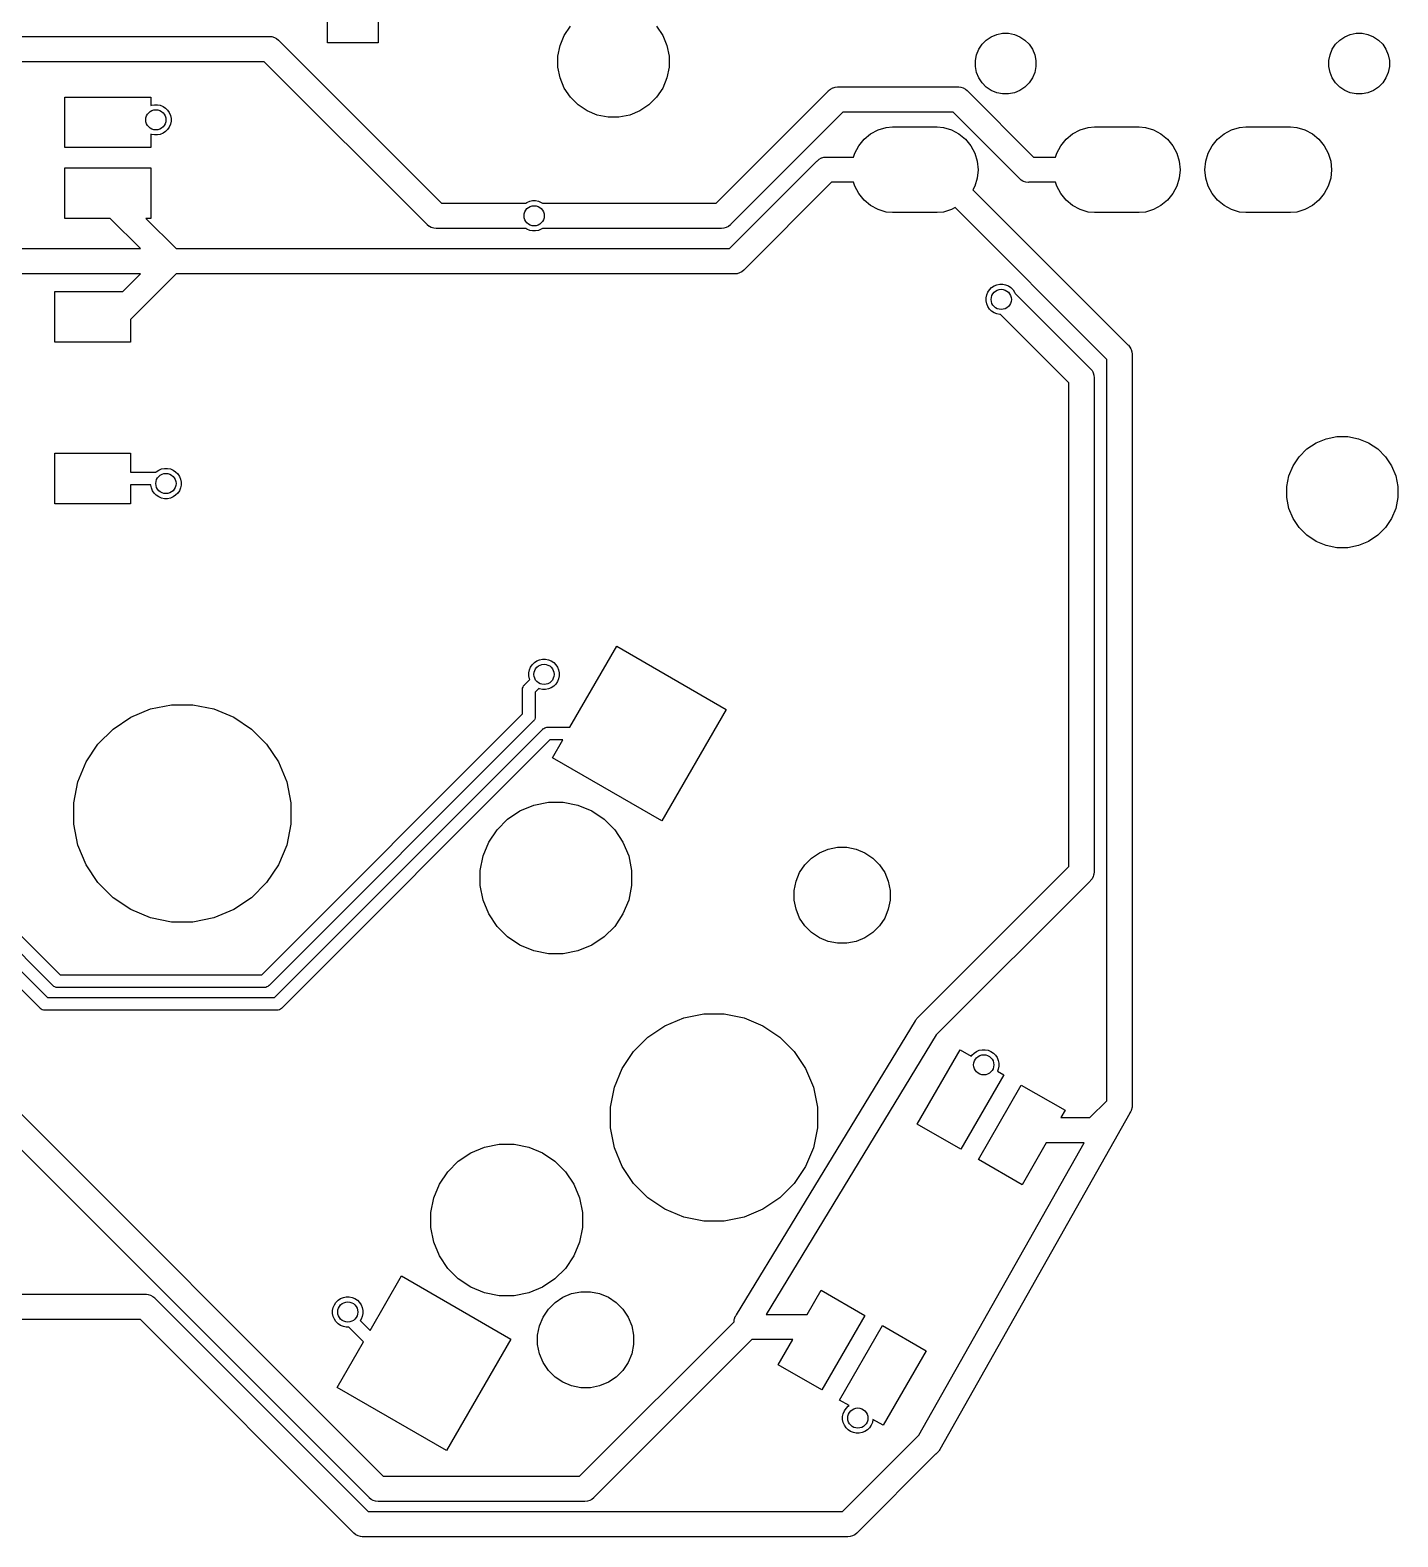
# Model space of a CAD drawing. Extents: x 0.5 to 11.2, y -4.1 to -0.9.
# Drawn here: x 4.579 to 5.646, y -4.073 to -2.899 of the extents above; entities that cross this region are included whole.
import ezdxf

# ---------------------------------------------------------------- set-up
doc = ezdxf.new("R2010")
doc.units = 0
doc.header["$MEASUREMENT"] = 0
doc.layers.add('BLACK', color=7, linetype='CONTINUOUS')

msp = doc.modelspace()

# ---------------------------------------------------------------- linework, layer by layer
at = {"layer": 'BLACK', "linetype": 'CONTINUOUS'}
for p, q in [((4.85069, -2.85354), (4.85069, -2.90866)), ((4.81132, -2.90866), (4.81132, -2.88602)), ((4.99585, -2.90287), (5.00059, -2.89578)), ((5.06787, -2.89578), (5.07261, -2.90287)), ((4.37086, -2.90374), (4.76556, -2.90374)), ((4.76556, -2.90374), (4.76604, -2.90369)), ((4.76604, -2.90369), (4.76653, -2.90374)), ((4.76653, -2.90374), (4.76797, -2.90388)), ((4.76797, -2.90388), (4.76983, -2.90445)), ((4.76983, -2.90445), (4.77154, -2.90536)), ((4.77154, -2.90536), (4.77304, -2.90659)), ((4.77304, -2.90659), (4.77335, -2.90697)), ((4.77335, -2.90697), (4.90004, -3.03366)), ((4.85069, -2.90866), (4.81132, -2.90866)), ((4.99093, -2.91912), (4.99259, -2.91075)), ((4.99259, -2.91075), (4.99585, -2.90287)), ((5.07261, -2.90287), (5.07588, -2.91075)), ((5.07588, -2.91075), (5.07754, -2.91912)), ((5.31901, -2.91369), (5.32159, -2.90982)), ((5.32159, -2.90982), (5.32488, -2.90653)), ((5.32488, -2.90653), (5.32875, -2.90395)), ((5.32875, -2.90395), (5.33305, -2.90217)), ((5.33305, -2.90217), (5.33761, -2.90126)), ((5.33761, -2.90126), (5.34227, -2.90126)), ((5.34227, -2.90126), (5.34683, -2.90217)), ((5.34683, -2.90217), (5.35113, -2.90395)), ((5.35113, -2.90395), (5.355, -2.90653)), ((5.355, -2.90653), (5.35829, -2.90982)), ((5.35829, -2.90982), (5.36087, -2.91369)), ((5.5946, -2.91369), (5.59718, -2.90982)), ((5.59718, -2.90982), (5.60047, -2.90653)), ((5.60047, -2.90653), (5.60434, -2.90395)), ((5.60434, -2.90395), (5.60864, -2.90217)), ((5.60864, -2.90217), (5.6132, -2.90126)), ((5.6132, -2.90126), (5.61786, -2.90126)), ((5.61786, -2.90126), (5.62242, -2.90217)), ((5.62242, -2.90217), (5.62672, -2.90395)), ((5.62672, -2.90395), (5.63059, -2.90653)), ((5.63059, -2.90653), (5.63388, -2.90982)), ((5.63388, -2.90982), (5.63647, -2.91369)), ((4.76197, -2.92343), (4.39414, -2.92343)), ((4.88866, -3.05012), (4.76197, -2.92343)), ((4.99093, -2.92765), (4.99093, -2.91912)), ((5.07754, -2.91912), (5.07754, -2.92765)), ((5.31632, -2.92256), (5.31723, -2.91799)), ((5.31632, -2.92721), (5.31632, -2.92256)), ((5.31723, -2.91799), (5.31901, -2.91369)), ((5.36087, -2.91369), (5.36266, -2.91799)), ((5.36266, -2.91799), (5.36356, -2.92256)), ((5.36356, -2.92256), (5.36356, -2.92721)), ((5.59191, -2.92256), (5.59282, -2.91799)), ((5.59191, -2.92721), (5.59191, -2.92256)), ((5.59282, -2.91799), (5.5946, -2.91369)), ((5.63647, -2.91369), (5.63825, -2.91799)), ((5.63825, -2.91799), (5.63915, -2.92256)), ((5.63915, -2.92256), (5.63915, -2.92721)), ((4.99259, -2.93602), (4.99093, -2.92765)), ((5.07754, -2.92765), (5.07588, -2.93602)), ((5.31723, -2.93177), (5.31632, -2.92721)), ((5.31901, -2.93607), (5.31723, -2.93177)), ((5.36266, -2.93177), (5.36087, -2.93607)), ((5.36356, -2.92721), (5.36266, -2.93177)), ((5.59282, -2.93177), (5.59191, -2.92721)), ((5.5946, -2.93607), (5.59282, -2.93177)), ((5.63825, -2.93177), (5.63647, -2.93607)), ((5.63915, -2.92721), (5.63825, -2.93177)), ((4.99585, -2.9439), (4.99259, -2.93602)), ((5.00059, -2.95099), (4.99585, -2.9439)), ((5.07261, -2.9439), (5.06787, -2.95099)), ((5.07588, -2.93602), (5.07261, -2.9439)), ((5.11433, -3.03366), (5.20166, -2.94633)), ((5.20166, -2.94633), (5.20196, -2.94596)), ((5.20196, -2.94596), (5.20346, -2.94473)), ((5.20346, -2.94473), (5.20517, -2.94382)), ((5.20517, -2.94382), (5.20561, -2.94368)), ((5.20561, -2.94368), (5.20703, -2.94325)), ((5.20703, -2.94325), (5.20896, -2.94306)), ((5.20896, -2.94306), (5.20944, -2.94311)), ((5.20944, -2.94311), (5.30257, -2.94311)), ((5.30257, -2.94311), (5.30305, -2.94306)), ((5.30305, -2.94306), (5.30353, -2.94311)), ((5.30353, -2.94311), (5.30498, -2.94325)), ((5.30498, -2.94325), (5.30684, -2.94382)), ((5.30684, -2.94382), (5.30855, -2.94473)), ((5.30855, -2.94473), (5.31004, -2.94596)), ((5.31004, -2.94596), (5.31035, -2.94634)), ((5.31035, -2.94634), (5.36173, -2.99772)), ((5.32159, -2.93994), (5.31901, -2.93607)), ((5.32488, -2.94323), (5.32159, -2.93994)), ((5.32875, -2.94582), (5.32488, -2.94323)), ((5.33305, -2.9476), (5.32875, -2.94582)), ((5.35113, -2.94582), (5.34683, -2.9476)), ((5.355, -2.94323), (5.35113, -2.94582)), ((5.35829, -2.93994), (5.355, -2.94323)), ((5.36087, -2.93607), (5.35829, -2.93994)), ((5.59718, -2.93994), (5.5946, -2.93607)), ((5.60047, -2.94323), (5.59718, -2.93994)), ((5.60434, -2.94582), (5.60047, -2.94323)), ((5.60864, -2.9476), (5.60434, -2.94582)), ((5.62672, -2.94582), (5.62242, -2.9476)), ((5.63059, -2.94323), (5.62672, -2.94582)), ((5.63388, -2.93994), (5.63059, -2.94323)), ((5.63647, -2.93607), (5.63388, -2.93994)), ((4.60659, -2.99035), (4.60659, -2.95098)), ((4.60659, -2.95098), (4.67352, -2.95098)), ((4.67352, -2.95098), (4.67352, -2.95755)), ((4.67352, -2.95755), (4.67402, -2.95734)), ((4.67402, -2.95734), (4.6763, -2.95689)), ((4.6763, -2.95689), (4.67862, -2.95689)), ((4.67862, -2.95689), (4.68091, -2.95734)), ((4.68091, -2.95734), (4.68306, -2.95823)), ((4.68306, -2.95823), (4.68499, -2.95953)), ((5.00663, -2.95702), (5.00059, -2.95099)), ((5.01372, -2.96176), (5.00663, -2.95702)), ((5.06184, -2.95702), (5.05475, -2.96176)), ((5.06787, -2.95099), (5.06184, -2.95702)), ((5.33761, -2.9485), (5.33305, -2.9476)), ((5.34227, -2.9485), (5.33761, -2.9485)), ((5.34683, -2.9476), (5.34227, -2.9485)), ((5.6132, -2.9485), (5.60864, -2.9476)), ((5.61786, -2.9485), (5.6132, -2.9485)), ((5.62242, -2.9476), (5.61786, -2.9485)), ((4.68499, -2.95953), (4.68663, -2.96117)), ((4.68663, -2.96117), (4.68793, -2.96311)), ((4.68793, -2.96311), (4.68882, -2.96526)), ((4.68882, -2.96526), (4.68927, -2.96754)), ((4.68927, -2.96986), (4.68882, -2.97215)), ((4.68927, -2.96754), (4.68927, -2.96986)), ((5.0216, -2.96503), (5.01372, -2.96176)), ((5.02997, -2.96669), (5.0216, -2.96503)), ((5.0385, -2.96669), (5.02997, -2.96669)), ((5.04686, -2.96503), (5.0385, -2.96669)), ((5.05475, -2.96176), (5.04686, -2.96503)), ((5.21303, -2.9628), (5.12571, -3.05012)), ((5.29897, -2.9628), (5.21303, -2.9628)), ((5.35036, -3.01418), (5.29897, -2.9628)), ((4.67402, -2.98006), (4.67352, -2.97985)), ((4.67352, -2.97985), (4.67352, -2.99035)), ((4.6763, -2.98051), (4.67402, -2.98006)), ((4.67862, -2.98051), (4.6763, -2.98051)), ((4.68091, -2.98006), (4.67862, -2.98051)), ((4.68306, -2.97917), (4.68091, -2.98006)), ((4.68499, -2.97788), (4.68306, -2.97917)), ((4.68663, -2.97623), (4.68499, -2.97788)), ((4.68793, -2.9743), (4.68663, -2.97623)), ((4.68882, -2.97215), (4.68793, -2.9743)), ((5.22955, -2.98378), (5.23464, -2.9796)), ((5.23464, -2.9796), (5.24046, -2.97649)), ((5.24046, -2.97649), (5.24677, -2.97458)), ((5.24677, -2.97458), (5.25168, -2.97409)), ((5.25168, -2.97409), (5.28647, -2.97409)), ((5.28647, -2.97409), (5.29138, -2.97458)), ((5.29138, -2.97458), (5.29769, -2.97649)), ((5.29769, -2.97649), (5.3035, -2.9796)), ((5.3035, -2.9796), (5.3086, -2.98378)), ((5.38703, -2.98378), (5.39213, -2.9796)), ((5.39213, -2.9796), (5.39794, -2.97649)), ((5.39794, -2.97649), (5.40425, -2.97458)), ((5.40425, -2.97458), (5.40916, -2.97409)), ((5.40916, -2.97409), (5.44395, -2.97409)), ((5.44395, -2.97409), (5.44886, -2.97458)), ((5.44886, -2.97458), (5.45517, -2.97649)), ((5.45517, -2.97649), (5.46098, -2.9796)), ((5.46098, -2.9796), (5.46608, -2.98378)), ((5.50514, -2.98378), (5.51024, -2.9796)), ((5.51024, -2.9796), (5.51605, -2.97649)), ((5.51605, -2.97649), (5.52236, -2.97458)), ((5.52236, -2.97458), (5.52727, -2.97409)), ((5.52727, -2.97409), (5.56206, -2.97409)), ((5.56206, -2.97409), (5.56697, -2.97458)), ((5.56697, -2.97458), (5.57328, -2.97649)), ((5.57328, -2.97649), (5.5791, -2.9796)), ((5.5791, -2.9796), (5.58419, -2.98378)), ((4.67352, -2.99035), (4.60659, -2.99035)), ((5.22226, -2.99469), (5.22537, -2.98888)), ((5.22537, -2.98888), (5.22955, -2.98378)), ((5.3086, -2.98378), (5.31278, -2.98888)), ((5.31278, -2.98888), (5.31589, -2.99469)), ((5.37974, -2.99469), (5.38285, -2.98888)), ((5.38285, -2.98888), (5.38703, -2.98378)), ((5.46608, -2.98378), (5.47026, -2.98888)), ((5.47026, -2.98888), (5.47337, -2.99469)), ((5.49785, -2.99469), (5.50096, -2.98888)), ((5.50096, -2.98888), (5.50514, -2.98378)), ((5.58419, -2.98378), (5.58837, -2.98888)), ((5.58837, -2.98888), (5.59148, -2.99469)), ((4.60659, -3.04547), (4.60659, -3.0061)), ((4.60659, -3.0061), (4.67352, -3.0061)), ((4.67352, -3.0061), (4.67352, -3.04547)), ((5.12472, -3.06909), (5.19288, -3.00094)), ((5.19288, -3.00094), (5.19318, -3.00057)), ((5.19318, -3.00057), (5.19468, -2.99934)), ((5.19468, -2.99934), (5.19639, -2.99842)), ((5.19639, -2.99842), (5.19669, -2.99833)), ((5.19669, -2.99833), (5.19825, -2.99786)), ((5.19825, -2.99786), (5.20018, -2.99767)), ((5.20018, -2.99767), (5.20066, -2.99772)), ((5.20066, -2.99772), (5.22134, -2.99772)), ((5.22134, -2.99772), (5.22226, -2.99469)), ((5.31589, -2.99469), (5.3178, -3.001)), ((5.3178, -3.001), (5.31845, -3.00756)), ((5.36173, -2.99772), (5.37882, -2.99772)), ((5.37882, -2.99772), (5.37974, -2.99469)), ((5.47337, -2.99469), (5.47528, -3.001)), ((5.47528, -3.001), (5.47593, -3.00756)), ((5.49529, -3.00756), (5.49594, -3.001)), ((5.49594, -3.001), (5.49785, -2.99469)), ((5.59148, -2.99469), (5.59339, -3.001)), ((5.59339, -3.001), (5.59404, -3.00756)), ((5.20425, -3.0174), (5.1361, -3.08555)), ((5.22134, -3.0174), (5.20425, -3.0174)), ((5.22226, -3.02043), (5.22134, -3.0174)), ((5.3178, -3.01412), (5.31589, -3.02043)), ((5.31845, -3.00756), (5.3178, -3.01412)), ((5.35066, -3.01455), (5.35036, -3.01418)), ((5.35216, -3.01578), (5.35066, -3.01455)), ((5.35332, -3.0164), (5.35216, -3.01578)), ((5.35387, -3.0167), (5.35332, -3.0164)), ((5.35573, -3.01726), (5.35387, -3.0167)), ((5.35766, -3.01745), (5.35573, -3.01726)), ((5.35814, -3.0174), (5.35766, -3.01745)), ((5.37882, -3.0174), (5.35814, -3.0174)), ((5.37974, -3.02043), (5.37882, -3.0174)), ((5.47528, -3.01412), (5.47337, -3.02043)), ((5.47593, -3.00756), (5.47528, -3.01412)), ((5.49594, -3.01412), (5.49529, -3.00756)), ((5.49785, -3.02043), (5.49594, -3.01412)), ((5.59339, -3.01412), (5.59148, -3.02043)), ((5.59404, -3.00756), (5.59339, -3.01412)), ((5.22537, -3.02624), (5.22226, -3.02043)), ((5.22955, -3.03134), (5.22537, -3.02624)), ((5.31589, -3.02043), (5.3144, -3.02322)), ((5.3144, -3.02322), (5.43526, -3.14408)), ((5.38285, -3.02624), (5.37974, -3.02043)), ((5.38703, -3.03134), (5.38285, -3.02624)), ((5.47026, -3.02624), (5.46608, -3.03134)), ((5.47337, -3.02043), (5.47026, -3.02624)), ((5.50096, -3.02624), (5.49785, -3.02043)), ((5.50514, -3.03134), (5.50096, -3.02624)), ((5.58837, -3.02624), (5.58419, -3.03134)), ((5.59148, -3.02043), (5.58837, -3.02624)), ((4.90004, -3.03366), (4.96581, -3.03366)), ((4.96581, -3.03366), (4.96675, -3.03304)), ((4.96675, -3.03304), (4.9689, -3.03215)), ((4.9689, -3.03215), (4.97118, -3.03169)), ((4.97118, -3.03169), (4.97351, -3.03169)), ((4.97351, -3.03169), (4.97579, -3.03215)), ((4.97579, -3.03215), (4.97794, -3.03304)), ((4.97794, -3.03304), (4.97887, -3.03366)), ((4.97887, -3.03366), (5.11433, -3.03366)), ((5.23464, -3.03552), (5.22955, -3.03134)), ((5.24046, -3.03863), (5.23464, -3.03552)), ((5.24677, -3.04054), (5.24046, -3.03863)), ((5.25168, -3.04102), (5.24677, -3.04054)), ((5.28647, -3.04102), (5.25168, -3.04102)), ((5.29138, -3.04054), (5.28647, -3.04102)), ((5.29769, -3.03863), (5.29138, -3.04054)), ((5.30048, -3.03714), (5.29769, -3.03863)), ((5.4188, -3.15545), (5.30048, -3.03714)), ((5.39213, -3.03552), (5.38703, -3.03134)), ((5.39794, -3.03863), (5.39213, -3.03552)), ((5.40425, -3.04054), (5.39794, -3.03863)), ((5.40916, -3.04102), (5.40425, -3.04054)), ((5.44395, -3.04102), (5.40916, -3.04102)), ((5.44886, -3.04054), (5.44395, -3.04102)), ((5.45517, -3.03863), (5.44886, -3.04054)), ((5.46098, -3.03552), (5.45517, -3.03863)), ((5.46608, -3.03134), (5.46098, -3.03552)), ((5.51024, -3.03552), (5.50514, -3.03134)), ((5.51605, -3.03863), (5.51024, -3.03552)), ((5.52236, -3.04054), (5.51605, -3.03863)), ((5.52727, -3.04102), (5.52236, -3.04054)), ((5.56206, -3.04102), (5.52727, -3.04102)), ((5.56697, -3.04054), (5.56206, -3.04102)), ((5.57328, -3.03863), (5.56697, -3.04054)), ((5.5791, -3.03552), (5.57328, -3.03863)), ((5.58419, -3.03134), (5.5791, -3.03552)), ((4.64189, -3.04547), (4.60659, -3.04547)), ((4.66551, -3.06909), (4.64189, -3.04547)), ((4.67352, -3.04547), (4.66973, -3.04547)), ((4.66973, -3.04547), (4.69335, -3.06909)), ((4.88897, -3.0505), (4.88866, -3.05012)), ((4.89047, -3.05173), (4.88897, -3.0505)), ((4.89089, -3.05195), (4.89047, -3.05173)), ((4.89218, -3.05264), (4.89089, -3.05195)), ((4.89404, -3.0532), (4.89218, -3.05264)), ((5.12219, -3.05264), (5.12033, -3.0532)), ((5.1239, -3.05173), (5.12219, -3.05264)), ((5.1254, -3.0505), (5.1239, -3.05173)), ((5.12571, -3.05012), (5.1254, -3.0505)), ((4.89596, -3.05339), (4.89404, -3.0532)), ((4.89645, -3.05335), (4.89596, -3.05339)), ((4.96581, -3.05335), (4.89645, -3.05335)), ((4.96675, -3.05397), (4.96581, -3.05335)), ((4.9689, -3.05486), (4.96675, -3.05397)), ((4.97118, -3.05531), (4.9689, -3.05486)), ((4.97351, -3.05531), (4.97118, -3.05531)), ((4.97579, -3.05486), (4.97351, -3.05531)), ((4.97794, -3.05397), (4.97579, -3.05486)), ((4.97887, -3.05335), (4.97794, -3.05397)), ((5.11792, -3.05335), (4.97887, -3.05335)), ((5.11841, -3.05339), (5.11792, -3.05335)), ((5.12033, -3.0532), (5.11841, -3.05339)), ((4.03981, -3.06909), (4.66551, -3.06909)), ((4.69335, -3.06909), (5.12472, -3.06909)), ((5.13258, -3.08807), (5.13073, -3.08864)), ((5.13429, -3.08716), (5.13258, -3.08807)), ((5.13579, -3.08593), (5.13429, -3.08716)), ((5.1361, -3.08555), (5.13579, -3.08593)), ((4.66551, -3.08878), (4.03621, -3.08878)), ((4.65173, -3.10256), (4.66551, -3.08878)), ((4.69335, -3.08878), (4.65778, -3.12435)), ((5.12832, -3.08878), (4.69335, -3.08878)), ((5.1288, -3.08883), (5.12832, -3.08878)), ((5.13073, -3.08864), (5.1288, -3.08883)), ((5.13073, -3.08864), (5.13073, -3.08864)), ((5.32734, -3.10113), (5.32899, -3.09949)), ((5.32899, -3.09949), (5.33092, -3.09819)), ((5.33092, -3.09819), (5.33307, -3.0973)), ((5.33307, -3.0973), (5.33535, -3.09685)), ((5.33535, -3.09685), (5.33768, -3.09685)), ((5.33768, -3.09685), (5.33996, -3.0973)), ((5.33996, -3.0973), (5.34211, -3.09819)), ((5.34211, -3.09819), (5.34404, -3.09949)), ((5.34404, -3.09949), (5.34569, -3.10113)), ((4.59872, -3.14193), (4.59872, -3.10256)), ((4.59872, -3.10256), (4.65173, -3.10256)), ((5.3247, -3.1075), (5.32516, -3.10522)), ((5.3247, -3.10982), (5.3247, -3.1075)), ((5.32516, -3.11211), (5.3247, -3.10982)), ((5.32516, -3.10522), (5.32605, -3.10307)), ((5.32605, -3.10307), (5.32734, -3.10113)), ((5.34569, -3.10113), (5.34698, -3.10307)), ((5.34698, -3.10307), (5.34738, -3.10404)), ((5.34738, -3.10404), (5.40573, -3.16238)), ((5.32605, -3.11426), (5.32516, -3.11211)), ((5.32734, -3.11619), (5.32605, -3.11426)), ((5.32899, -3.11784), (5.32734, -3.11619)), ((5.33092, -3.11913), (5.32899, -3.11784)), ((5.33307, -3.12002), (5.33092, -3.11913)), ((5.33535, -3.12047), (5.33307, -3.12002)), ((5.33598, -3.12047), (5.33535, -3.12047)), ((5.38927, -3.17376), (5.33598, -3.12047)), ((4.65778, -3.12435), (4.65778, -3.14193)), ((4.65778, -3.14193), (4.59872, -3.14193)), ((5.43526, -3.14408), (5.43564, -3.14438)), ((5.43564, -3.14438), (5.43687, -3.14588)), ((5.43687, -3.14588), (5.43757, -3.1472)), ((5.4188, -3.73313), (5.4188, -3.15545)), ((5.43757, -3.1472), (5.43778, -3.14759)), ((5.43778, -3.14759), (5.43834, -3.14945)), ((5.43834, -3.14945), (5.43853, -3.15138)), ((5.43853, -3.15138), (5.43848, -3.15186)), ((5.43848, -3.15186), (5.43848, -3.73635)), ((5.40573, -3.16238), (5.40611, -3.16269)), ((5.40611, -3.16269), (5.40734, -3.16419)), ((5.40734, -3.16419), (5.40788, -3.1652)), ((5.40788, -3.1652), (5.40825, -3.1659)), ((5.40825, -3.1659), (5.40881, -3.16776)), ((5.40881, -3.16776), (5.409, -3.16968)), ((5.409, -3.16968), (5.40896, -3.17017)), ((5.40896, -3.17017), (5.40896, -3.55418)), ((5.38927, -3.55059), (5.38927, -3.17376)), ((5.58191, -3.22048), (5.58979, -3.21722)), ((5.58979, -3.21722), (5.59816, -3.21555)), ((5.59816, -3.21555), (5.60669, -3.21555)), ((5.60669, -3.21555), (5.61505, -3.21722)), ((5.61505, -3.21722), (5.62293, -3.22048)), ((4.59872, -3.26791), (4.59872, -3.22854)), ((4.59872, -3.22854), (4.65778, -3.22854)), ((4.65778, -3.22854), (4.65778, -3.24331)), ((5.56878, -3.23125), (5.57481, -3.22522)), ((5.57481, -3.22522), (5.58191, -3.22048)), ((5.62293, -3.22048), (5.63003, -3.22522)), ((5.63003, -3.22522), (5.63606, -3.23125)), ((4.67974, -3.2417), (4.68189, -3.24081)), ((4.68189, -3.24081), (4.68417, -3.24035)), ((4.68417, -3.24035), (4.6865, -3.24035)), ((4.6865, -3.24035), (4.68878, -3.24081)), ((4.68878, -3.24081), (4.69093, -3.2417)), ((5.56078, -3.24623), (5.56404, -3.23834)), ((5.56404, -3.23834), (5.56878, -3.23125)), ((5.63606, -3.23125), (5.6408, -3.23834)), ((5.6408, -3.23834), (5.64406, -3.24623)), ((4.65778, -3.24331), (4.67749, -3.24331)), ((4.67749, -3.24331), (4.67781, -3.24299)), ((4.67781, -3.24299), (4.67974, -3.2417)), ((4.69093, -3.2417), (4.69286, -3.24299)), ((4.69286, -3.24299), (4.69451, -3.24464)), ((4.69451, -3.24464), (4.6958, -3.24657)), ((4.6958, -3.24657), (4.69669, -3.24872)), ((4.69669, -3.24872), (4.69715, -3.251)), ((4.69715, -3.251), (4.69715, -3.25333)), ((5.55911, -3.25459), (5.56078, -3.24623)), ((5.64406, -3.24623), (5.64573, -3.25459)), ((4.67352, -3.25315), (4.65778, -3.25315)), ((4.65778, -3.25315), (4.65778, -3.26791)), ((4.67352, -3.25333), (4.67352, -3.25315)), ((4.67398, -3.25561), (4.67352, -3.25333)), ((4.67487, -3.25776), (4.67398, -3.25561)), ((4.67616, -3.25969), (4.67487, -3.25776)), ((4.67781, -3.26134), (4.67616, -3.25969)), ((4.67974, -3.26263), (4.67781, -3.26134)), ((4.68189, -3.26352), (4.67974, -3.26263)), ((4.68417, -3.26398), (4.68189, -3.26352)), ((4.6865, -3.26398), (4.68417, -3.26398)), ((4.68878, -3.26352), (4.6865, -3.26398)), ((4.69093, -3.26263), (4.68878, -3.26352)), ((4.69286, -3.26134), (4.69093, -3.26263)), ((4.69451, -3.25969), (4.69286, -3.26134)), ((4.6958, -3.25776), (4.69451, -3.25969)), ((4.69669, -3.25561), (4.6958, -3.25776)), ((4.69715, -3.25333), (4.69669, -3.25561)), ((5.55911, -3.26312), (5.55911, -3.25459)), ((5.56078, -3.27149), (5.55911, -3.26312)), ((5.64573, -3.26312), (5.64406, -3.27149)), ((5.64573, -3.25459), (5.64573, -3.26312)), ((4.65778, -3.26791), (4.59872, -3.26791)), ((5.56404, -3.27937), (5.56078, -3.27149)), ((5.64406, -3.27149), (5.6408, -3.27937)), ((5.56878, -3.28646), (5.56404, -3.27937)), ((5.57481, -3.2925), (5.56878, -3.28646)), ((5.63606, -3.28646), (5.63003, -3.2925)), ((5.6408, -3.27937), (5.63606, -3.28646)), ((5.58191, -3.29724), (5.57481, -3.2925)), ((5.58979, -3.3005), (5.58191, -3.29724)), ((5.62293, -3.29724), (5.61505, -3.3005)), ((5.63003, -3.2925), (5.62293, -3.29724)), ((5.59816, -3.30217), (5.58979, -3.3005)), ((5.60669, -3.30217), (5.59816, -3.30217)), ((5.61505, -3.3005), (5.60669, -3.30217)), ((5.00031, -3.44215), (5.03677, -3.379)), ((5.03677, -3.379), (5.12201, -3.42821)), ((4.9696, -3.39529), (4.97089, -3.39335)), ((4.97089, -3.39335), (4.97254, -3.39171)), ((4.97254, -3.39171), (4.97447, -3.39041)), ((4.97447, -3.39041), (4.97662, -3.38952)), ((4.97662, -3.38952), (4.97891, -3.38907)), ((4.97891, -3.38907), (4.98123, -3.38907)), ((4.98123, -3.38907), (4.98351, -3.38952)), ((4.98351, -3.38952), (4.98566, -3.39041)), ((4.98566, -3.39041), (4.9876, -3.39171)), ((4.9876, -3.39171), (4.98924, -3.39335)), ((4.98924, -3.39335), (4.99054, -3.39529)), ((4.96495, -3.40904), (4.96899, -3.405)), ((4.96826, -3.39972), (4.96871, -3.39743)), ((4.96826, -3.40204), (4.96826, -3.39972)), ((4.96871, -3.40433), (4.96826, -3.40204)), ((4.96871, -3.39743), (4.9696, -3.39529)), ((4.96899, -3.405), (4.96871, -3.40433)), ((4.99054, -3.39529), (4.99143, -3.39743)), ((4.99143, -3.40433), (4.99054, -3.40647)), ((4.99143, -3.39743), (4.99188, -3.39972)), ((4.99188, -3.40204), (4.99143, -3.40433)), ((4.99188, -3.39972), (4.99188, -3.40204)), ((4.96331, -3.41269), (4.96341, -3.41173)), ((4.96334, -3.41293), (4.96331, -3.41269)), ((4.96334, -3.43177), (4.96334, -3.41293)), ((4.96341, -3.41173), (4.96369, -3.4108)), ((4.96369, -3.4108), (4.96415, -3.40994)), ((4.96415, -3.40994), (4.96461, -3.40938)), ((4.96461, -3.40938), (4.96476, -3.40919)), ((4.96461, -3.40938), (4.96461, -3.40938)), ((4.96476, -3.40919), (4.96495, -3.40904)), ((4.97595, -3.41196), (4.97318, -3.41473)), ((4.97318, -3.41473), (4.97318, -3.43357)), ((4.97662, -3.41224), (4.97595, -3.41196)), ((4.97891, -3.41269), (4.97662, -3.41224)), ((4.98123, -3.41269), (4.97891, -3.41269)), ((4.98351, -3.41224), (4.98123, -3.41269)), ((4.98566, -3.41135), (4.98351, -3.41224)), ((4.9876, -3.41005), (4.98566, -3.41135)), ((4.98924, -3.40841), (4.9876, -3.41005)), ((4.99054, -3.40647), (4.98924, -3.40841)), ((4.65796, -3.43424), (4.67336, -3.42786)), ((4.67336, -3.42786), (4.68971, -3.42461)), ((4.68971, -3.42461), (4.70639, -3.42461)), ((4.70639, -3.42461), (4.72274, -3.42786)), ((4.72274, -3.42786), (4.73815, -3.43424)), ((5.12201, -3.42821), (5.07182, -3.51515)), ((4.64409, -3.4435), (4.65796, -3.43424)), ((4.73815, -3.43424), (4.75201, -3.4435)), ((4.76007, -3.63504), (4.96334, -3.43177)), ((4.97157, -3.43746), (4.76576, -3.64327)), ((4.97175, -3.43731), (4.97157, -3.43746)), ((4.97191, -3.43712), (4.97175, -3.43731)), ((4.97237, -3.43656), (4.97191, -3.43712)), ((4.97191, -3.43712), (4.97191, -3.43712)), ((4.97255, -3.43623), (4.97237, -3.43656)), ((4.97283, -3.4357), (4.97255, -3.43623)), ((4.97311, -3.43477), (4.97283, -3.4357)), ((4.97318, -3.43405), (4.97311, -3.43477)), ((4.97318, -3.43357), (4.9732, -3.43381)), ((4.9732, -3.43381), (4.97318, -3.43405)), ((4.97318, -3.43405), (4.97318, -3.43405)), ((4.6323, -3.45529), (4.64409, -3.4435)), ((4.75201, -3.4435), (4.7638, -3.45529)), ((4.76991, -3.65276), (4.9789, -3.44376)), ((4.98459, -3.452), (4.7756, -3.66099)), ((4.9789, -3.44376), (4.97906, -3.44358)), ((4.97906, -3.44358), (4.97924, -3.44342)), ((4.97924, -3.44342), (4.9798, -3.44296)), ((4.9798, -3.44296), (4.98066, -3.44251)), ((4.98066, -3.44251), (4.98071, -3.44249)), ((4.98071, -3.44249), (4.98159, -3.44222)), ((4.98159, -3.44222), (4.98231, -3.44215)), ((4.98231, -3.44215), (4.98255, -3.44213)), ((4.98231, -3.44215), (4.98231, -3.44215)), ((4.98255, -3.44213), (4.98279, -3.44215)), ((4.98279, -3.44215), (5.00031, -3.44215)), ((4.99463, -3.452), (4.98459, -3.452)), ((4.98658, -3.46594), (4.99463, -3.452)), ((4.62304, -3.46916), (4.6323, -3.45529)), ((4.7638, -3.45529), (4.77306, -3.46916)), ((4.61666, -3.48456), (4.62304, -3.46916)), ((4.77306, -3.46916), (4.77944, -3.48456)), ((5.07182, -3.51515), (4.98658, -3.46594)), ((4.61341, -3.50092), (4.61666, -3.48456)), ((4.77944, -3.48456), (4.7827, -3.50092)), ((4.61341, -3.51759), (4.61341, -3.50092)), ((4.7827, -3.50092), (4.7827, -3.51759)), ((4.95165, -3.51379), (4.96132, -3.50732)), ((4.96132, -3.50732), (4.97207, -3.50287)), ((4.97207, -3.50287), (4.98348, -3.5006)), ((4.98348, -3.5006), (4.99511, -3.5006)), ((4.99511, -3.5006), (5.00652, -3.50287)), ((5.00652, -3.50287), (5.01727, -3.50732)), ((5.01727, -3.50732), (5.02694, -3.51379)), ((4.61666, -3.53394), (4.61341, -3.51759)), ((4.7827, -3.51759), (4.77944, -3.53394)), ((4.93696, -3.53168), (4.94342, -3.52201)), ((4.94342, -3.52201), (4.95165, -3.51379)), ((5.02694, -3.51379), (5.03517, -3.52201)), ((5.03517, -3.52201), (5.04163, -3.53168)), ((4.62304, -3.54935), (4.61666, -3.53394)), ((4.77944, -3.53394), (4.77306, -3.54935)), ((4.93251, -3.54243), (4.93696, -3.53168)), ((5.04163, -3.53168), (5.04608, -3.54243)), ((4.51379, -3.5461), (4.60273, -3.63504)), ((4.93024, -3.55384), (4.93251, -3.54243)), ((5.04608, -3.54243), (5.04835, -3.55384)), ((5.18345, -3.54921), (5.18866, -3.544)), ((5.18866, -3.544), (5.19478, -3.53991)), ((5.19478, -3.53991), (5.20159, -3.53709)), ((5.20159, -3.53709), (5.20882, -3.53565)), ((5.20882, -3.53565), (5.21618, -3.53565)), ((5.21618, -3.53565), (5.22341, -3.53709)), ((5.22341, -3.53709), (5.23022, -3.53991)), ((5.23022, -3.53991), (5.23634, -3.544)), ((5.23634, -3.544), (5.24155, -3.54921)), ((4.59704, -3.64327), (4.5081, -3.55433)), ((4.6323, -3.56321), (4.62304, -3.54935)), ((4.77306, -3.54935), (4.7638, -3.56321)), ((4.93024, -3.56547), (4.93024, -3.55384)), ((5.04835, -3.55384), (5.04835, -3.56547)), ((5.17654, -3.56215), (5.17936, -3.55534)), ((5.17936, -3.55534), (5.18345, -3.54921)), ((5.24155, -3.54921), (5.24564, -3.55534)), ((5.24564, -3.55534), (5.24846, -3.56215)), ((5.27136, -3.66851), (5.38927, -3.55059)), ((5.40854, -3.5575), (5.40825, -3.55845)), ((5.40881, -3.5566), (5.40854, -3.5575)), ((5.409, -3.55467), (5.40881, -3.5566)), ((5.40896, -3.55418), (5.409, -3.55467)), ((4.50395, -3.56382), (4.59288, -3.65276)), ((4.64409, -3.575), (4.6323, -3.56321)), ((4.7638, -3.56321), (4.75201, -3.575)), ((4.93251, -3.57688), (4.93024, -3.56547)), ((5.04835, -3.56547), (5.04608, -3.57688)), ((5.1751, -3.56937), (5.17654, -3.56215)), ((5.1751, -3.57674), (5.1751, -3.56937)), ((5.24846, -3.56215), (5.2499, -3.56937)), ((5.2499, -3.56937), (5.2499, -3.57674)), ((5.40573, -3.56197), (5.28591, -3.68178)), ((5.40611, -3.56166), (5.40573, -3.56197)), ((5.40734, -3.56016), (5.40611, -3.56166)), ((5.40825, -3.55845), (5.40734, -3.56016)), ((4.5872, -3.66099), (4.49826, -3.57205)), ((4.65796, -3.58426), (4.64409, -3.575)), ((4.75201, -3.575), (4.73815, -3.58426)), ((4.93696, -3.58763), (4.93251, -3.57688)), ((5.04608, -3.57688), (5.04163, -3.58763)), ((5.17654, -3.58396), (5.1751, -3.57674)), ((5.2499, -3.57674), (5.24846, -3.58396)), ((4.67336, -3.59064), (4.65796, -3.58426)), ((4.68971, -3.5939), (4.67336, -3.59064)), ((4.72274, -3.59064), (4.70639, -3.5939)), ((4.73815, -3.58426), (4.72274, -3.59064)), ((4.94342, -3.5973), (4.93696, -3.58763)), ((5.04163, -3.58763), (5.03517, -3.5973)), ((5.17936, -3.59077), (5.17654, -3.58396)), ((5.18345, -3.5969), (5.17936, -3.59077)), ((5.24564, -3.59077), (5.24155, -3.5969)), ((5.24846, -3.58396), (5.24564, -3.59077)), ((4.70639, -3.5939), (4.68971, -3.5939)), ((4.95165, -3.60553), (4.94342, -3.5973)), ((5.03517, -3.5973), (5.02694, -3.60553)), ((5.18866, -3.60211), (5.18345, -3.5969)), ((5.19478, -3.6062), (5.18866, -3.60211)), ((5.23634, -3.60211), (5.23022, -3.6062)), ((5.24155, -3.5969), (5.23634, -3.60211)), ((4.96132, -3.61199), (4.95165, -3.60553)), ((4.97207, -3.61644), (4.96132, -3.61199)), ((4.98348, -3.61871), (4.97207, -3.61644)), ((5.00652, -3.61644), (4.99511, -3.61871)), ((5.01727, -3.61199), (5.00652, -3.61644)), ((5.02694, -3.60553), (5.01727, -3.61199)), ((5.20159, -3.60902), (5.19478, -3.6062)), ((5.20882, -3.61046), (5.20159, -3.60902)), ((5.21618, -3.61046), (5.20882, -3.61046)), ((5.22341, -3.60902), (5.21618, -3.61046)), ((5.23022, -3.6062), (5.22341, -3.60902)), ((4.99511, -3.61871), (4.98348, -3.61871)), ((4.60273, -3.63504), (4.76007, -3.63504)), ((4.59719, -3.64346), (4.59704, -3.64327)), ((4.59738, -3.64361), (4.59719, -3.64346)), ((4.59794, -3.64407), (4.59738, -3.64361)), ((4.5988, -3.64453), (4.59794, -3.64407)), ((4.59972, -3.64481), (4.5988, -3.64453)), ((4.60045, -3.64488), (4.59972, -3.64481)), ((4.60069, -3.64491), (4.60045, -3.64488)), ((4.60045, -3.64488), (4.60045, -3.64488)), ((4.60093, -3.64488), (4.60069, -3.64491)), ((4.76187, -3.64488), (4.60093, -3.64488)), ((4.76211, -3.64491), (4.76187, -3.64488)), ((4.76235, -3.64488), (4.76211, -3.64491)), ((4.76307, -3.64481), (4.76235, -3.64488)), ((4.76235, -3.64488), (4.76235, -3.64488)), ((4.764, -3.64453), (4.76307, -3.64481)), ((4.76485, -3.64407), (4.764, -3.64453)), ((4.7656, -3.64346), (4.76485, -3.64407)), ((4.76576, -3.64327), (4.7656, -3.64346)), ((4.58735, -3.66117), (4.5872, -3.66099)), ((4.58754, -3.66133), (4.58735, -3.66117)), ((4.5881, -3.66179), (4.58754, -3.66133)), ((4.58895, -3.66225), (4.5881, -3.66179)), ((4.58988, -3.66253), (4.58895, -3.66225)), ((4.5906, -3.6626), (4.58988, -3.66253)), ((4.59061, -3.6626), (4.5906, -3.6626)), ((4.59085, -3.66262), (4.59061, -3.6626)), ((4.59109, -3.6626), (4.59085, -3.66262)), ((4.77171, -3.6626), (4.59109, -3.6626)), ((4.59288, -3.65276), (4.76991, -3.65276)), ((4.77195, -3.66262), (4.77171, -3.6626)), ((4.77219, -3.6626), (4.77195, -3.66262)), ((4.77291, -3.66253), (4.77219, -3.6626)), ((4.77219, -3.6626), (4.77219, -3.6626)), ((4.77384, -3.66225), (4.77291, -3.66253)), ((4.7747, -3.66179), (4.77384, -3.66225)), ((4.77545, -3.66117), (4.7747, -3.66179)), ((4.7756, -3.66099), (4.77545, -3.66117)), ((5.06105, -3.68357), (5.07427, -3.67474)), ((5.07427, -3.67474), (5.08896, -3.66865)), ((5.08896, -3.66865), (5.10455, -3.66555)), ((5.10455, -3.66555), (5.12045, -3.66555)), ((5.12045, -3.66555), (5.13604, -3.66865)), ((5.13004, -3.9), (5.26957, -3.67078)), ((5.13604, -3.66865), (5.15073, -3.67474)), ((5.15073, -3.67474), (5.16395, -3.68357)), ((5.26957, -3.67078), (5.2699, -3.67017)), ((5.2699, -3.67017), (5.27038, -3.66958)), ((5.27038, -3.66958), (5.27084, -3.66897)), ((5.27084, -3.66897), (5.27136, -3.66851)), ((5.04981, -3.69481), (5.06105, -3.68357)), ((5.28591, -3.68178), (5.15329, -3.89968)), ((5.16395, -3.68357), (5.17519, -3.69481)), ((5.04098, -3.70803), (5.04981, -3.69481)), ((5.17519, -3.69481), (5.18402, -3.70803)), ((5.27094, -3.75136), (5.30441, -3.6934)), ((5.30441, -3.6934), (5.31316, -3.69845)), ((5.31316, -3.69845), (5.31369, -3.69766)), ((5.31369, -3.69766), (5.31533, -3.69601)), ((5.31533, -3.69601), (5.31727, -3.69472)), ((5.31727, -3.69472), (5.31942, -3.69383)), ((5.31942, -3.69383), (5.3217, -3.69338)), ((5.3217, -3.69338), (5.32403, -3.69338)), ((5.32403, -3.69338), (5.32631, -3.69383)), ((5.32631, -3.69383), (5.32846, -3.69472)), ((5.32846, -3.69472), (5.33039, -3.69601)), ((5.33039, -3.69601), (5.33204, -3.69766)), ((5.33204, -3.69766), (5.33333, -3.69959)), ((5.03489, -3.72272), (5.04098, -3.70803)), ((5.18402, -3.70803), (5.19011, -3.72272)), ((5.33333, -3.69959), (5.33422, -3.70174)), ((5.33422, -3.70863), (5.33356, -3.71023)), ((5.33356, -3.71023), (5.3385, -3.71308)), ((5.33422, -3.70174), (5.33467, -3.70402)), ((5.33467, -3.70635), (5.33422, -3.70863)), ((5.33467, -3.70402), (5.33467, -3.70635)), ((5.3385, -3.71308), (5.30504, -3.77105)), ((5.31867, -3.77892), (5.35214, -3.72096)), ((5.35214, -3.72096), (5.38623, -3.74064)), ((4.55484, -3.72586), (4.85477, -4.02579)), ((5.03179, -3.73831), (5.03489, -3.72272)), ((5.19011, -3.72272), (5.19321, -3.73831)), ((5.40567, -3.74626), (5.4188, -3.73313)), ((4.84339, -4.04225), (4.54346, -3.74232)), ((5.03179, -3.75421), (5.03179, -3.73831)), ((5.19321, -3.73831), (5.19321, -3.75421)), ((5.43679, -3.74279), (5.28856, -4.00505)), ((5.38623, -3.74064), (5.38299, -3.74626)), ((5.43687, -3.7427), (5.43679, -3.74279)), ((5.43727, -3.74195), (5.43687, -3.7427)), ((5.43745, -3.74163), (5.43727, -3.74195)), ((5.4375, -3.74152), (5.43745, -3.74163)), ((5.43778, -3.74099), (5.4375, -3.74152)), ((5.43789, -3.74064), (5.43778, -3.74099)), ((5.43804, -3.7403), (5.43789, -3.74064)), ((5.43817, -3.73971), (5.43804, -3.7403)), ((5.43834, -3.73913), (5.43817, -3.73971)), ((5.43838, -3.73877), (5.43834, -3.73913)), ((5.43846, -3.73841), (5.43838, -3.73877)), ((5.43847, -3.7378), (5.43846, -3.73841)), ((5.43853, -3.7372), (5.43847, -3.7378)), ((5.43848, -3.73635), (5.4385, -3.73647)), ((5.4385, -3.73647), (5.4385, -3.73684)), ((5.4385, -3.73684), (5.43853, -3.7372)), ((5.03489, -3.7698), (5.03179, -3.75421)), ((5.19321, -3.75421), (5.19011, -3.7698)), ((5.30504, -3.77105), (5.27094, -3.75136)), ((5.38299, -3.74626), (5.40567, -3.74626)), ((4.92292, -3.77383), (4.93367, -3.76938)), ((4.93367, -3.76938), (4.94508, -3.76711)), ((4.94508, -3.76711), (4.95671, -3.76711)), ((4.95671, -3.76711), (4.96812, -3.76938)), ((4.96812, -3.76938), (4.97887, -3.77383)), ((5.27231, -3.99379), (5.40109, -3.76594)), ((5.37163, -3.76594), (5.35277, -3.7986)), ((5.40109, -3.76594), (5.37163, -3.76594)), ((4.90503, -3.78852), (4.91325, -3.78029)), ((4.91325, -3.78029), (4.92292, -3.77383)), ((4.97887, -3.77383), (4.98854, -3.78029)), ((4.98854, -3.78029), (4.99677, -3.78852)), ((5.04098, -3.78449), (5.03489, -3.7698)), ((5.19011, -3.7698), (5.18402, -3.78449)), ((5.35277, -3.7986), (5.31867, -3.77892)), ((4.89856, -3.79819), (4.90503, -3.78852)), ((4.99677, -3.78852), (5.00323, -3.79819)), ((5.04981, -3.79771), (5.04098, -3.78449)), ((5.18402, -3.78449), (5.17519, -3.79771)), ((4.89411, -3.80894), (4.89856, -3.79819)), ((5.00323, -3.79819), (5.00768, -3.80894)), ((5.06105, -3.80895), (5.04981, -3.79771)), ((5.17519, -3.79771), (5.16395, -3.80895)), ((4.89184, -3.82035), (4.89411, -3.80894)), ((5.00768, -3.80894), (5.00995, -3.82035)), ((5.07427, -3.81778), (5.06105, -3.80895)), ((5.16395, -3.80895), (5.15073, -3.81778)), ((4.89184, -3.83198), (4.89184, -3.82035)), ((5.00995, -3.82035), (5.00995, -3.83198)), ((5.08896, -3.82387), (5.07427, -3.81778)), ((5.10455, -3.82697), (5.08896, -3.82387)), ((5.12045, -3.82697), (5.10455, -3.82697)), ((5.13604, -3.82387), (5.12045, -3.82697)), ((5.15073, -3.81778), (5.13604, -3.82387)), ((4.89411, -3.84339), (4.89184, -3.83198)), ((5.00995, -3.83198), (5.00768, -3.84339)), ((4.89856, -3.85414), (4.89411, -3.84339)), ((5.00768, -3.84339), (5.00323, -3.85414)), ((4.90503, -3.86381), (4.89856, -3.85414)), ((5.00323, -3.85414), (4.99677, -3.86381)), ((4.84442, -3.91216), (4.86891, -3.86975)), ((4.86891, -3.86975), (4.95415, -3.91896)), ((4.91325, -3.87203), (4.90503, -3.86381)), ((4.92292, -3.8785), (4.91325, -3.87203)), ((4.98854, -3.87203), (4.97887, -3.8785)), ((4.99677, -3.86381), (4.98854, -3.87203)), ((4.31933, -3.88406), (4.6691, -3.88406)), ((4.6691, -3.88406), (4.66959, -3.88401)), ((4.66959, -3.88401), (4.67007, -3.88406)), ((4.67007, -3.88406), (4.67152, -3.8842)), ((4.67152, -3.8842), (4.67337, -3.88476)), ((4.67337, -3.88476), (4.67508, -3.88567)), ((4.67508, -3.88567), (4.67658, -3.8869)), ((4.82147, -3.88737), (4.82362, -3.88648)), ((4.82362, -3.88648), (4.8259, -3.88602)), ((4.8259, -3.88602), (4.82823, -3.88602)), ((4.82823, -3.88602), (4.83051, -3.88648)), ((4.83051, -3.88648), (4.83266, -3.88737)), ((4.93367, -3.88295), (4.92292, -3.8785)), ((4.94508, -3.88522), (4.93367, -3.88295)), ((4.95671, -3.88522), (4.94508, -3.88522)), ((4.96812, -3.88295), (4.95671, -3.88522)), ((4.97887, -3.8785), (4.96812, -3.88295)), ((4.98866, -3.89041), (4.99478, -3.88632)), ((4.99478, -3.88632), (5.00159, -3.8835)), ((5.00159, -3.8835), (5.00882, -3.88206)), ((5.00882, -3.88206), (5.01618, -3.88206)), ((5.01618, -3.88206), (5.02341, -3.8835)), ((5.02341, -3.8835), (5.03022, -3.88632)), ((5.03022, -3.88632), (5.03634, -3.89041)), ((5.18531, -3.89968), (5.19614, -3.88092)), ((5.19614, -3.88092), (5.23023, -3.90061)), ((4.67658, -3.8869), (4.67689, -3.88728)), ((4.67689, -3.88728), (4.84295, -4.05335)), ((4.81526, -3.89667), (4.81571, -3.89439)), ((4.81526, -3.899), (4.81526, -3.89667)), ((4.81571, -3.89439), (4.8166, -3.89224)), ((4.8166, -3.89224), (4.81789, -3.89031)), ((4.81789, -3.89031), (4.81954, -3.88866)), ((4.81954, -3.88866), (4.82147, -3.88737)), ((4.83266, -3.88737), (4.8346, -3.88866)), ((4.8346, -3.88866), (4.83624, -3.89031)), ((4.83624, -3.89031), (4.83753, -3.89224)), ((4.83753, -3.89224), (4.83842, -3.89439)), ((4.83842, -3.89439), (4.83888, -3.89667)), ((4.83888, -3.89667), (4.83888, -3.899)), ((4.97936, -3.90175), (4.98345, -3.89562)), ((4.98345, -3.89562), (4.98866, -3.89041)), ((5.03634, -3.89041), (5.04155, -3.89562)), ((5.04155, -3.89562), (5.04564, -3.90175)), ((4.66551, -3.90374), (4.31407, -3.90374)), ((4.83158, -4.06981), (4.66551, -3.90374)), ((4.81571, -3.90128), (4.81526, -3.899)), ((4.8166, -3.90343), (4.81571, -3.90128)), ((4.81789, -3.90536), (4.8166, -3.90343)), ((4.81954, -3.90701), (4.81789, -3.90536)), ((4.82147, -3.9083), (4.81954, -3.90701)), ((4.82362, -3.90919), (4.82147, -3.9083)), ((4.8259, -3.90965), (4.82362, -3.90919)), ((4.82798, -3.90965), (4.8259, -3.90965)), ((4.83932, -3.92099), (4.82798, -3.90965)), ((4.83753, -3.90343), (4.83679, -3.90454)), ((4.83679, -3.90454), (4.84442, -3.91216)), ((4.83842, -3.90128), (4.83753, -3.90343)), ((4.83888, -3.899), (4.83842, -3.90128)), ((4.9751, -3.91578), (4.97654, -3.90856)), ((4.97654, -3.90856), (4.97936, -3.90175)), ((5.00783, -4.02579), (5.12823, -3.90539)), ((5.04564, -3.90175), (5.04846, -3.90856)), ((5.04846, -3.90856), (5.0499, -3.91578)), ((5.12823, -3.90539), (5.12828, -3.90495)), ((5.12828, -3.90495), (5.12832, -3.90419)), ((5.12832, -3.90419), (5.12837, -3.90399)), ((5.12837, -3.90399), (5.12839, -3.90378)), ((5.12839, -3.90378), (5.12861, -3.90305)), ((5.12861, -3.90305), (5.1288, -3.90231)), ((5.1288, -3.90231), (5.12889, -3.90212)), ((5.12889, -3.90212), (5.12895, -3.90192)), ((5.12895, -3.90192), (5.12931, -3.90125)), ((5.12931, -3.90125), (5.12943, -3.901)), ((5.12943, -3.901), (5.12954, -3.90083)), ((5.12954, -3.90083), (5.12987, -3.90021)), ((5.12987, -3.90021), (5.13004, -3.9)), ((5.15329, -3.89968), (5.18531, -3.89968)), ((5.23023, -3.90061), (5.19677, -3.95857)), ((5.21041, -3.96644), (5.24387, -3.90848)), ((5.24387, -3.90848), (5.27797, -3.92817)), ((4.81871, -3.95669), (4.83932, -3.92099)), ((4.95415, -3.91896), (4.90395, -4.0059)), ((4.9751, -3.92315), (4.9751, -3.91578)), ((5.14207, -3.91939), (5.01921, -4.04225)), ((5.0499, -3.91578), (5.0499, -3.92315)), ((5.14238, -3.91936), (5.14207, -3.91939)), ((5.17395, -3.91936), (5.14238, -3.91936)), ((5.16267, -3.93889), (5.17395, -3.91936)), ((4.97654, -3.93037), (4.9751, -3.92315)), ((4.97936, -3.93718), (4.97654, -3.93037)), ((5.04846, -3.93037), (5.04564, -3.93718)), ((5.0499, -3.92315), (5.04846, -3.93037)), ((5.27797, -3.92817), (5.2445, -3.98613)), ((4.98345, -3.94331), (4.97936, -3.93718)), ((4.98866, -3.94852), (4.98345, -3.94331)), ((5.04155, -3.94331), (5.03634, -3.94852)), ((5.04564, -3.93718), (5.04155, -3.94331)), ((5.19677, -3.95857), (5.16267, -3.93889)), ((4.90395, -4.0059), (4.81871, -3.95669)), ((4.99478, -3.95261), (4.98866, -3.94852)), ((5.00159, -3.95543), (4.99478, -3.95261)), ((5.00882, -3.95687), (5.00159, -3.95543)), ((5.01618, -3.95687), (5.00882, -3.95687)), ((5.02341, -3.95543), (5.01618, -3.95687)), ((5.03022, -3.95261), (5.02341, -3.95543)), ((5.03634, -3.94852), (5.03022, -3.95261)), ((5.21797, -3.97081), (5.21041, -3.96644)), ((5.21289, -3.97935), (5.21335, -3.97707)), ((5.21289, -3.98168), (5.21289, -3.97935)), ((5.21335, -3.97707), (5.21424, -3.97492)), ((5.21424, -3.97492), (5.21553, -3.97298)), ((5.21553, -3.97298), (5.21718, -3.97134)), ((5.21718, -3.97134), (5.21797, -3.97081)), ((5.21335, -3.98396), (5.21289, -3.98168)), ((5.21424, -3.98611), (5.21335, -3.98396)), ((5.21553, -3.98804), (5.21424, -3.98611)), ((5.21718, -3.98969), (5.21553, -3.98804)), ((5.21911, -3.99098), (5.21718, -3.98969)), ((5.22126, -3.99187), (5.21911, -3.99098)), ((5.22354, -3.99232), (5.22126, -3.99187)), ((5.22587, -3.99232), (5.22354, -3.99232)), ((5.22815, -3.99187), (5.22587, -3.99232)), ((5.2303, -3.99098), (5.22815, -3.99187)), ((5.23223, -3.98969), (5.2303, -3.99098)), ((5.23388, -3.98804), (5.23223, -3.98969)), ((5.23517, -3.98611), (5.23388, -3.98804)), ((5.23606, -3.98396), (5.23517, -3.98611)), ((5.23652, -3.98168), (5.23606, -3.98396)), ((5.2445, -3.98613), (5.23652, -3.98152)), ((5.23652, -3.98152), (5.23652, -3.98168)), ((5.21275, -4.05335), (5.27231, -3.99379)), ((5.28539, -4.00855), (5.22413, -4.06981)), ((5.28543, -4.00853), (5.28539, -4.00855)), ((5.28571, -4.00829), (5.28543, -4.00853)), ((5.28602, -4.0081), (5.28571, -4.00829)), ((5.28646, -4.00768), (5.28602, -4.0081)), ((5.28693, -4.0073), (5.28646, -4.00768)), ((5.28716, -4.00701), (5.28693, -4.0073)), ((5.28743, -4.00676), (5.28716, -4.00701)), ((5.28777, -4.00627), (5.28743, -4.00676)), ((5.28816, -4.0058), (5.28777, -4.00627)), ((5.28856, -4.00505), (5.28816, -4.0058)), ((4.85477, -4.02579), (5.00783, -4.02579)), ((4.8437, -4.04262), (4.84339, -4.04225)), ((4.84519, -4.04385), (4.8437, -4.04262)), ((4.8469, -4.04477), (4.84519, -4.04385)), ((4.84876, -4.04533), (4.8469, -4.04477)), ((4.85069, -4.04552), (4.84876, -4.04533)), ((4.85117, -4.04547), (4.85069, -4.04552)), ((5.01143, -4.04547), (4.85117, -4.04547)), ((5.01191, -4.04552), (5.01143, -4.04547)), ((5.01384, -4.04533), (5.01191, -4.04552)), ((5.01569, -4.04477), (5.01384, -4.04533)), ((5.0174, -4.04385), (5.01569, -4.04477)), ((5.0189, -4.04262), (5.0174, -4.04385)), ((5.01921, -4.04225), (5.0189, -4.04262)), ((4.84295, -4.05335), (5.21275, -4.05335)), ((4.83188, -4.07018), (4.83158, -4.06981)), ((4.83338, -4.07141), (4.83188, -4.07018)), ((4.83509, -4.07233), (4.83338, -4.07141)), ((4.83695, -4.07289), (4.83509, -4.07233)), ((4.83839, -4.07303), (4.83695, -4.07289)), ((4.83888, -4.07308), (4.83839, -4.07303)), ((4.83839, -4.07303), (4.83839, -4.07303)), ((4.83936, -4.07303), (4.83888, -4.07308)), ((5.21635, -4.07303), (4.83936, -4.07303)), ((5.21683, -4.07308), (5.21635, -4.07303)), ((5.21876, -4.07289), (5.21683, -4.07308)), ((5.22062, -4.07233), (5.21876, -4.07289)), ((5.21876, -4.07289), (5.21876, -4.07289)), ((5.22233, -4.07141), (5.22062, -4.07233)), ((5.22382, -4.07018), (5.22233, -4.07141)), ((5.22413, -4.06981), (5.22382, -4.07018))]:
    msp.add_line(p, q, dxfattribs=at)
at = {"layer": 'BLACK'}
for centre in [(4.67746, -2.9687), (4.97234, -3.0435), (5.33652, -3.10866), (4.68533, -3.25217), (4.98007, -3.40088), (5.32286, -3.70519), (4.82707, -3.89783), (5.2247, -3.98051)]:
    msp.add_circle(centre, 0.007874, dxfattribs=at)

doc.saveas('drawing.dxf')
